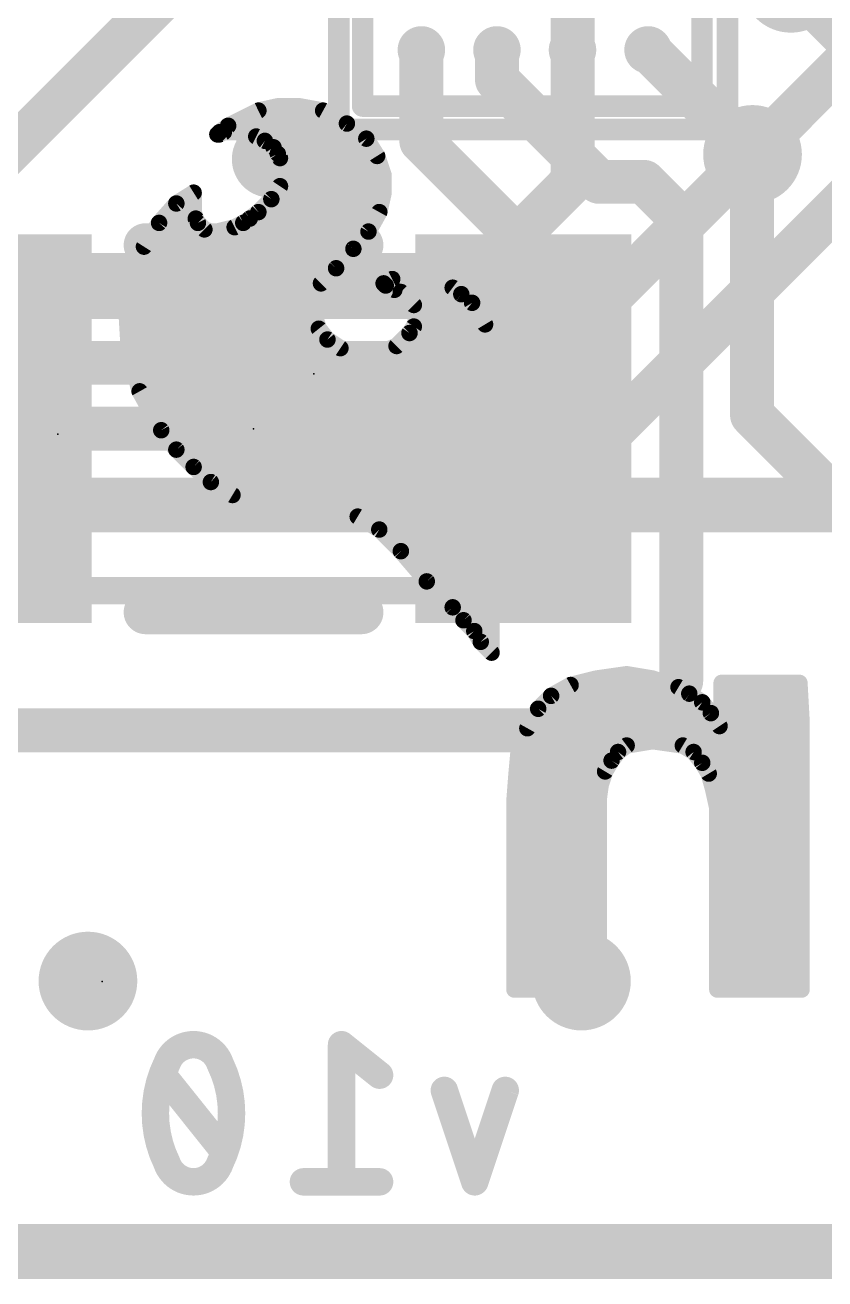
# Model space of a CAD drawing. Extents: x -25 to 77, y -62 to 26.
# Drawn here: x 5.52 to 9.23, y -0.13 to 5.68 of the extents above; entities that cross this region are included whole.
import ezdxf

# ---------------------------------------------------------------- set-up
doc = ezdxf.new("R2010")
doc.units = 0
for name, color, linetype in [('1', 12, 'CONTINUOUS'), ('16', 53, 'CONTINUOUS'), ('18', 110, 'CONTINUOUS'), ('20', 53, 'CONTINUOUS'), ('21', 41, 'CONTINUOUS'), ('22', 40, 'CONTINUOUS'), ('23', 53, 'CONTINUOUS'), ('24', 53, 'CONTINUOUS'), ('51', 53, 'CONTINUOUS')]:
    doc.layers.add(name, color=color, linetype=linetype)

# ---------------------------------------------------------------- blocks, each defined once
blk = doc.blocks.new('PIE')
at = {"const_width": 0.5}
blk.add_lwpolyline([(0, -0.25, 1), (0, 0.25, 1), (0, -0.25)], format="xyb", dxfattribs=at)
blk = doc.blocks.new('RECT')
blk.add_solid([(-0.5, -0.5), (0.5, -0.5), (-0.5, 0.5), (0.5, 0.5)])
blk = doc.blocks.new('ROUNDV')
at = {"const_width": 0.5}
blk.add_lwpolyline([(0, -0.25, 1), (0, 0.25, 1), (0, -0.25)], format="xyb", dxfattribs=at)

msp = doc.modelspace()

# ---------------------------------------------------------------- linework, layer by layer
at = {"layer": '1'}
for points, const_width in [([(11.2, 7.39), (8.89, 5.08)], 0.2032), ([(6.2696, 5.914), (5.3286, 4.973)], 0.2032), ([(7.356, 5.564), (7.3558, 5.5638)], 0.2032), ([(7.3558, 5.5638), (7.3558, 5.141)], 0.2032), ([(7.706, 5.564), (7.706, 5.4258)], 0.2032), ([(8.406, 5.564), (8.89, 5.08)], 0.2032), ([(7.706, 5.4258), (8.1788, 4.953)], 0.2032), ([(7.3558, 5.141), (7.7978, 4.699)], 0.2032), ([(8.89, 5.08), (8.8875, 5.0775)], 0.2032), ([(8.8875, 5.0775), (8.8875, 3.8735)], 0.2032), ([(8.1788, 4.953), (8.3871, 4.953)], 0.2032), ([(8.3871, 4.953), (8.5598, 4.7803)], 0.2032), ([(8.5598, 4.7803), (8.5598, 2.6416)], 0.2032), ([(7.7978, 4.699), (7.7978, 3.937)], 0.2032), ([(7.7978, 3.937), (7.8286, 3.9062)], 0.2032), ([(7.8286, 3.81), (7.8286, 3.9062)], 0.2032), ([(8.8875, 3.8735), (9.7638, 2.9972)], 0.2032), ([(8.5598, 2.6416), (8.3312, 2.413)], 0.2032), ([(8.3312, 2.413), (4.953, 2.413)], 0.2032), ([(0, 0), (25.4, 0)], 0.254)]:
    msp.add_lwpolyline(points, dxfattribs=dict(at, const_width=const_width))
at = {"layer": '1', "const_width": 0.1016}
for points in [[(7.4066, 5.5638, 1), (7.305, 5.5638)], [(7.3199, 5.5998, 1), (7.3918, 5.5279)], [(7.3919, 5.5281, 1), (7.3201, 5.5999)], [(7.7568, 5.564, 1), (7.6552, 5.564)], [(8.4419, 5.5999, 1), (8.3701, 5.5281)], [(7.7419, 5.4617, 1), (7.6701, 5.3899)], [(7.6552, 5.4258, 1), (7.7568, 5.4258)], [(7.3918, 5.1769, 1), (7.3199, 5.105)], [(7.305, 5.141, 1), (7.4066, 5.141)], [(8.9383, 5.0775, 1), (8.8367, 5.0775)], [(8.9259, 5.0441, 1), (8.8541, 5.1159)], [(8.8515, 5.1134, 1), (8.9234, 5.0415)], [(8.8541, 5.1159, 1), (8.9259, 5.0441)], [(8.8541, 5.0441, 1), (8.9259, 5.1159)], [(8.1788, 5.0038, 1), (8.1788, 4.9022)], [(8.423, 4.9889, 1), (8.3512, 4.9171)], [(8.3871, 4.9022, 1), (8.3871, 5.0038)], [(8.1429, 4.9171, 1), (8.2147, 4.9889)], [(8.6106, 4.7803, 1), (8.509, 4.7803)], [(8.5239, 4.7444, 1), (8.5957, 4.8162)], [(7.8486, 4.699, 1), (7.747, 4.699)], [(7.7619, 4.6631, 1), (7.8337, 4.7349)], [(7.8337, 3.9729, 1), (7.7619, 3.9011)], [(7.8794, 3.9062, 1), (7.7778, 3.9062)], [(7.747, 3.937, 1), (7.8486, 3.937)], [(7.7927, 3.8703, 1), (7.8645, 3.9421)], [(8.9234, 3.9094, 1), (8.8515, 3.8376)], [(8.8367, 3.8735, 1), (8.9383, 3.8735)], [(7.7778, 3.81, 1), (7.8794, 3.81)], [(8.5957, 2.6057, 1), (8.5239, 2.6775)], [(8.509, 2.6416, 1), (8.6106, 2.6416)], [(8.2953, 2.4489, 1), (8.3671, 2.3771)], [(8.3312, 2.3622, 1), (8.3312, 2.4638)]]:
    msp.add_lwpolyline(points, format="xyb", dxfattribs=at)
at = {"layer": '16'}
for points, const_width in [([(8.0569, 5.9106), (8.0569, 4.9555)], 0.2032), ([(9.0678, 5.8725), (9.4691, 5.4712)], 0.2032), ([(7.9248, 4.1148), (8.89, 5.08)], 0.2032), ([(9.4691, 5.0267), (8.2525, 3.81)], 0.2032), ([(8.0569, 4.9555), (7.5209, 4.4196)], 0.2032), ([(7.5209, 4.4196), (4.0742, 4.4196)], 0.2032), ([(3.937, 4.1148), (7.9248, 4.1148)], 0.2032), ([(8.2525, 3.81), (3.81, 3.81)], 0.2032), ([(3.589, 3.4569), (9.4336, 3.4569)], 0.254), ([(7.1625, 0.8165), (6.9861, 0.9576)], 0.127), ([(6.9861, 0.9576), (6.9861, 0.3226)], 0.127), ([(6.4414, 0.4637), (6.1592, 0.8165)], 0.127), ([(7.6034, 0.3226), (7.4622, 0.7459)], 0.127), ([(7.7445, 0.7459), (7.6034, 0.3226)], 0.127), ([(7.1625, 0.3226), (6.8097, 0.3226)], 0.127), ([(0, 0), (25.4, 0)], 0.254)]:
    msp.add_lwpolyline(points, dxfattribs=dict(at, const_width=const_width))
for points, const_width in [([(8.9259, 5.0441, 1), (8.8541, 5.1159)], 0.1016), ([(8.0928, 4.9196, 1), (8.021, 4.9915)], 0.1016), ([(8.0061, 4.9555, 1), (8.1077, 4.9555)], 0.1016), ([(7.485, 4.4555, 1), (7.5569, 4.3837)], 0.1016), ([(7.5209, 4.3688, 1), (7.5209, 4.4704)], 0.1016), ([(7.8889, 4.1507, 1), (7.9607, 4.0789)], 0.1016), ([(7.9248, 4.064, 1), (7.9248, 4.1656)], 0.1016), ([(8.2165, 3.8459, 1), (8.2884, 3.7741)], 0.1016), ([(8.2525, 3.7592, 1), (8.2525, 3.8608)], 0.1016), ([(6.3003, 0.9576, 0.3205), (6.1769, 0.8694)], 0.127), ([(6.4238, 0.8694, 0.3205), (6.3003, 0.9576)], 0.127), ([(6.3003, 0.9893, 1), (6.3003, 0.9258)], 0.0635), ([(6.3003, 0.9258, 1), (6.3003, 0.9893)], 0.0635), ([(7.006, 0.9824, 1), (6.9663, 0.9328)], 0.0635), ([(7.0179, 0.9576, 1), (6.9544, 0.9576)], 0.0635), ([(6.1769, 0.8694, 0.1139), (6.1239, 0.6401)], 0.127), ([(6.2054, 0.8555, 1), (6.1483, 0.8833)], 0.0635), ([(6.4767, 0.6401, 0.1139), (6.4238, 0.8694)], 0.127), ([(6.4523, 0.8833, 1), (6.3953, 0.8555)], 0.0635), ([(6.184, 0.8363, 1), (6.1344, 0.7966)], 0.0635), ([(6.1468, 0.8797, 1), (6.2069, 0.8591)], 0.0635), ([(6.3938, 0.8591, 1), (6.4538, 0.8797)], 0.0635), ([(7.1427, 0.7917, 1), (7.1824, 0.8413)], 0.0635), ([(7.4924, 0.756, 1), (7.4321, 0.7359)], 0.0635), ([(7.7746, 0.7359, 1), (7.7143, 0.756)], 0.0635), ([(6.1239, 0.6401, 0.1139), (6.1769, 0.4108)], 0.127), ([(6.1557, 0.6401, 1), (6.0922, 0.6401)], 0.0635), ([(6.4238, 0.4108, 0.1139), (6.4767, 0.6401)], 0.127), ([(6.5085, 0.6401, 1), (6.445, 0.6401)], 0.0635), ([(6.0922, 0.6401, 1), (6.1557, 0.6401)], 0.0635), ([(6.445, 0.6401, 1), (6.5085, 0.6401)], 0.0635), ([(6.2069, 0.4211, 1), (6.1468, 0.4005)], 0.0635), ([(6.1769, 0.4108, 0.3205), (6.3003, 0.3226)], 0.127), ([(6.3003, 0.3226, 0.3205), (6.4238, 0.4108)], 0.127), ([(6.4538, 0.4005, 1), (6.3938, 0.4211)], 0.0635), ([(6.4167, 0.4439, 1), (6.4662, 0.4835)], 0.0635), ([(6.1483, 0.3969, 1), (6.2054, 0.4247)], 0.0635), ([(6.3953, 0.4247, 1), (6.4523, 0.3969)], 0.0635), ([(6.3003, 0.3543, 1), (6.3003, 0.2908)], 0.0635), ([(6.3003, 0.2908, 1), (6.3003, 0.3543)], 0.0635), ([(6.8097, 0.3543, 1), (6.8097, 0.2908)], 0.0635), ([(6.9544, 0.3226, 1), (7.0179, 0.3226)], 0.0635), ([(7.1625, 0.2908, 1), (7.1625, 0.3543)], 0.0635), ([(7.5732, 0.3326, 1), (7.6335, 0.3125)], 0.0635), ([(7.5732, 0.3125, 1), (7.6335, 0.3326)], 0.0635)]:
    msp.add_lwpolyline(points, format="xyb", dxfattribs=dict(at, const_width=const_width))
at = {"layer": '20', "const_width": 0.2032}
msp.add_lwpolyline([(25.4, 0), (0, 0)], dxfattribs=at)
at = {"layer": '21'}
for points, const_width in [([(6.974, 6.987), (6.974, 5.196)], 0.1), ([(8.774, 5.196), (8.774, 6.987)], 0.1), ([(6.974, 5.196), (8.774, 5.196)], 0.1), ([(6.0786, 4.66), (7.0786, 4.66)], 0.2032), ([(7.0786, 2.96), (6.0786, 2.96)], 0.2032)]:
    msp.add_lwpolyline(points, dxfattribs=dict(at, const_width=const_width))
for points, const_width in [([(6.656, 4.9691, 1), (6.656, 5.1469, 1), (6.656, 4.9691)], 0.1778), ([(6.974, 5.221, 1), (6.974, 5.171)], 0.05), ([(8.774, 5.171, 1), (8.774, 5.221)], 0.05), ([(6.949, 5.196, 1), (6.999, 5.196)], 0.05), ([(8.749, 5.196, 1), (8.799, 5.196)], 0.05), ([(6.0786, 4.7108, 1), (6.0786, 4.6092)], 0.1016), ([(7.0786, 4.6092, 1), (7.0786, 4.7108)], 0.1016), ([(6.0786, 3.0108, 1), (6.0786, 2.9092)], 0.1016), ([(7.0786, 2.9092, 1), (7.0786, 3.0108)], 0.1016)]:
    msp.add_lwpolyline(points, format="xyb", dxfattribs=dict(at, const_width=const_width))
at = {"layer": '22', "const_width": 0.0762}
for points in [[(6.461, 5.213), (6.601, 5.283)], [(6.5506, 5.2578), (6.9472, 5.2578)], [(6.601, 5.283), (6.691, 5.303)], [(6.691, 5.303), (6.791, 5.303)], [(6.791, 5.303), (6.901, 5.283)], [(6.901, 5.283), (7.011, 5.223)], [(6.421, 5.183), (6.461, 5.213)], [(7.011, 5.223), (7.101, 5.153)], [(6.411, 5.173), (6.421, 5.183)], [(6.421, 5.173), (6.411, 5.173)], [(6.4196, 5.1816), (6.4382, 5.1816)], [(6.441, 5.183), (6.421, 5.173)], [(6.501, 5.183), (6.441, 5.183)], [(6.541, 5.173), (6.501, 5.183)], [(6.5066, 5.1816), (7.0642, 5.1816)], [(6.591, 5.163), (6.541, 5.173)], [(6.631, 5.143), (6.591, 5.163)], [(6.671, 5.113), (6.631, 5.143)], [(7.101, 5.153), (7.151, 5.073)], [(6.691, 5.083), (6.671, 5.113)], [(6.6761, 5.1054), (7.1307, 5.1054)], [(6.701, 5.063), (6.691, 5.083)], [(7.151, 5.073), (7.181, 4.983)], [(6.711, 5.033), (6.701, 5.063)], [(6.711, 4.973), (6.711, 5.033)], [(6.711, 5.0292), (7.1656, 5.0292)], [(6.701, 4.933), (6.711, 4.973)], [(7.181, 4.983), (7.181, 4.903)], [(6.221, 4.853), (6.301, 4.903)], [(6.301, 4.903), (6.301, 4.813)], [(6.661, 4.873), (6.701, 4.933)], [(6.706, 4.953), (7.181, 4.953)], [(7.181, 4.903), (7.161, 4.813)], [(6.141, 4.763), (6.221, 4.853)], [(6.2591, 4.8768), (6.301, 4.8768)], [(6.601, 4.813), (6.661, 4.873)], [(6.6635, 4.8768), (7.1752, 4.8768)], [(6.1744, 4.8006), (6.3051, 4.8006)], [(6.301, 4.813), (6.311, 4.783)], [(6.311, 4.783), (6.321, 4.763)], [(6.531, 4.763), (6.561, 4.783)], [(6.561, 4.783), (6.601, 4.813)], [(6.5845, 4.8006), (7.1541, 4.8006)], [(7.161, 4.813), (7.111, 4.723)], [(6.071, 4.653), (6.141, 4.763)], [(6.1164, 4.7244), (6.3768, 4.7244)], [(6.321, 4.763), (6.351, 4.733)], [(6.351, 4.733), (6.381, 4.723)], [(6.381, 4.723), (6.411, 4.723)], [(6.411, 4.723), (6.491, 4.743)], [(6.4166, 4.7244), (7.1118, 4.7244)], [(6.491, 4.743), (6.531, 4.763)], [(7.111, 4.723), (7.041, 4.643)], [(6.021, 4.503), (6.071, 4.653)], [(6.0694, 4.6482), (7.0456, 4.6482)], [(7.041, 4.643), (6.961, 4.553)], [(6.044, 4.572), (6.9779, 4.572)], [(6.961, 4.553), (6.891, 4.483)], [(5.991, 4.343), (6.021, 4.503)], [(6.0197, 4.4958), (6.9038, 4.4958)], [(7.181, 4.483), (7.221, 4.503)], [(7.2066, 4.4958), (7.3842, 4.4958)], [(7.221, 4.503), (7.341, 4.503)], [(7.341, 4.503), (7.401, 4.493)], [(7.401, 4.493), (7.451, 4.483)], [(6.891, 4.483), (6.861, 4.403)], [(7.191, 4.473), (7.181, 4.483)], [(7.231, 4.453), (7.191, 4.473)], [(7.261, 4.443), (7.231, 4.453)], [(7.321, 4.383), (7.261, 4.443)], [(7.451, 4.483), (7.501, 4.463)], [(7.501, 4.463), (7.541, 4.433)], [(7.541, 4.433), (7.591, 4.393)], [(6.0054, 4.4196), (6.8672, 4.4196)], [(6.861, 4.403), (6.861, 4.333)], [(7.2844, 4.4196), (7.5578, 4.4196)], [(7.331, 4.353), (7.321, 4.383)], [(7.591, 4.393), (7.651, 4.293)], [(6.001, 4.173), (5.991, 4.343)], [(5.9911, 4.3434), (6.861, 4.3434)], [(6.861, 4.333), (6.881, 4.273)], [(7.331, 4.313), (7.331, 4.353)], [(7.331, 4.3434), (7.6208, 4.3434)], [(5.9955, 4.2672), (6.8856, 4.2672)], [(6.881, 4.273), (6.921, 4.223)], [(7.301, 4.253), (7.321, 4.283)], [(7.3105, 4.2672), (7.6584, 4.2672)], [(7.321, 4.283), (7.331, 4.313)], [(7.651, 4.293), (7.671, 4.223)], [(6.921, 4.223), (6.981, 4.183)], [(7.241, 4.193), (7.301, 4.253)], [(7.671, 4.223), (7.681, 4.143)], [(5.9999, 4.191), (6.969, 4.191)], [(6.051, 3.983), (6.001, 4.173)], [(6.981, 4.183), (7.061, 4.163)], [(7.061, 4.163), (7.141, 4.163)], [(7.141, 4.163), (7.191, 4.173)], [(7.191, 4.173), (7.241, 4.193)], [(7.236, 4.191), (7.675, 4.191)], [(7.681, 4.143), (7.681, 2.773)], [(6.0163, 4.1148), (7.681, 4.1148)], [(6.0364, 4.0386), (7.681, 4.0386)], [(6.151, 3.803), (6.051, 3.983)], [(6.0624, 3.9624), (7.681, 3.9624)], [(6.1048, 3.8862), (7.681, 3.8862)], [(6.1471, 3.81), (7.681, 3.81)], [(6.221, 3.713), (6.151, 3.803)], [(6.2048, 3.7338), (7.681, 3.7338)], [(6.301, 3.633), (6.221, 3.713)], [(6.2764, 3.6576), (7.681, 3.6576)], [(6.381, 3.563), (6.301, 3.633)], [(6.36, 3.5814), (7.681, 3.5814)], [(6.481, 3.503), (6.381, 3.563)], [(6.4773, 3.5052), (7.681, 3.5052)], [(6.581, 3.463), (6.481, 3.503)], [(6.691, 3.433), (6.581, 3.463)], [(6.811, 3.413), (6.691, 3.433)], [(6.715, 3.429), (7.681, 3.429)], [(7.001, 3.413), (6.811, 3.413)], [(7.061, 3.403), (7.001, 3.413)], [(7.161, 3.343), (7.061, 3.403)], [(7.1447, 3.3528), (7.681, 3.3528)], [(7.261, 3.243), (7.161, 3.343)], [(7.2274, 3.2766), (7.681, 3.2766)], [(7.381, 3.103), (7.261, 3.243)], [(7.2975, 3.2004), (7.681, 3.2004)], [(7.3628, 3.1242), (7.681, 3.1242)], [(7.501, 2.983), (7.381, 3.103)], [(7.436, 3.048), (7.681, 3.048)], [(7.551, 2.923), (7.501, 2.983)], [(7.5103, 2.9718), (7.681, 2.9718)], [(7.601, 2.873), (7.551, 2.923)], [(7.5784, 2.8956), (7.681, 2.8956)], [(7.631, 2.823), (7.601, 2.873)], [(7.681, 2.773), (7.631, 2.823)], [(7.6346, 2.8194), (7.681, 2.8194)], [(8.167, 2.653), (8.047, 2.623)], [(8.307, 2.673), (8.167, 2.653)], [(8.265, 2.667), (8.343, 2.667)], [(8.427, 2.653), (8.307, 2.673)], [(8.547, 2.613), (8.427, 2.653)], [(9.107, 2.633), (8.747, 2.633)], [(8.747, 2.633), (8.747, 2.433)], [(9.117, 2.453), (9.107, 2.633)], [(8.047, 2.623), (7.957, 2.573)], [(7.989, 2.5908), (8.584, 2.5908)], [(8.597, 2.583), (8.547, 2.613)], [(8.657, 2.543), (8.597, 2.583)], [(8.747, 2.5908), (9.1093, 2.5908)], [(7.957, 2.573), (7.897, 2.513)], [(8.697, 2.493), (8.657, 2.543)], [(7.897, 2.513), (7.847, 2.423)], [(7.8986, 2.5146), (8.6797, 2.5146)], [(8.737, 2.433), (8.697, 2.493)], [(8.747, 2.5146), (9.1136, 2.5146)], [(7.847, 2.423), (7.807, 2.323)], [(7.8556, 2.4384), (8.7334, 2.4384)], [(8.747, 2.433), (8.737, 2.433)], [(8.747, 2.4384), (9.117, 2.4384)], [(9.117, 1.213), (9.117, 2.453)], [(7.8227, 2.3622), (8.4222, 2.3622)], [(8.267, 2.313), (8.307, 2.343)], [(8.307, 2.343), (8.427, 2.363)], [(8.427, 2.363), (8.567, 2.343)], [(8.4326, 2.3622), (9.117, 2.3622)], [(8.567, 2.343), (8.617, 2.313)], [(7.807, 2.323), (7.797, 2.213)], [(7.8036, 2.286), (8.2468, 2.286)], [(8.237, 2.273), (8.267, 2.313)], [(8.617, 2.313), (8.657, 2.263)], [(8.6386, 2.286), (9.117, 2.286)], [(8.207, 2.223), (8.237, 2.273)], [(8.657, 2.263), (8.687, 2.213)], [(7.797, 2.213), (7.787, 2.083)], [(7.7968, 2.2098), (8.2026, 2.2098)], [(8.187, 2.163), (8.207, 2.223)], [(8.687, 2.213), (8.707, 2.143)], [(8.6879, 2.2098), (9.117, 2.2098)], [(7.7909, 2.1336), (8.1828, 2.1336)], [(8.177, 2.093), (8.187, 2.163)], [(8.707, 2.143), (8.727, 2.053)], [(8.7091, 2.1336), (9.117, 2.1336)], [(7.787, 2.083), (7.787, 1.213)], [(7.787, 2.0574), (8.177, 2.0574)], [(8.177, 1.213), (8.177, 2.093)], [(8.726, 2.0574), (9.117, 2.0574)], [(8.727, 2.053), (8.727, 1.213)], [(7.787, 1.9812), (8.177, 1.9812)], [(8.727, 1.9812), (9.117, 1.9812)], [(7.787, 1.905), (8.177, 1.905)], [(8.727, 1.905), (9.117, 1.905)], [(7.787, 1.8288), (8.177, 1.8288)], [(8.727, 1.8288), (9.117, 1.8288)], [(7.787, 1.7526), (8.177, 1.7526)], [(8.727, 1.7526), (9.117, 1.7526)], [(7.787, 1.6764), (8.177, 1.6764)], [(8.727, 1.6764), (9.117, 1.6764)], [(7.787, 1.6002), (8.177, 1.6002)], [(8.727, 1.6002), (9.117, 1.6002)], [(7.787, 1.524), (8.177, 1.524)], [(8.727, 1.524), (9.117, 1.524)], [(7.787, 1.4478), (8.177, 1.4478)], [(8.727, 1.4478), (9.117, 1.4478)], [(7.787, 1.3716), (8.177, 1.3716)], [(8.727, 1.3716), (9.117, 1.3716)], [(7.787, 1.2954), (8.177, 1.2954)], [(8.727, 1.2954), (9.117, 1.2954)], [(7.787, 1.2192), (8.177, 1.2192)], [(7.787, 1.213), (8.177, 1.213)], [(8.727, 1.2192), (9.117, 1.2192)], [(8.727, 1.213), (9.117, 1.213)]]:
    msp.add_lwpolyline(points, dxfattribs=at)
at = {"layer": '22', "const_width": 0.0381}
for points in [[(6.5506, 5.2769, 1), (6.5506, 5.2388)], [(6.5969, 5.3016, 1), (6.6051, 5.2644)], [(6.6095, 5.266, 1), (6.5925, 5.3)], [(6.691, 5.322, 1), (6.691, 5.2839)], [(6.6951, 5.2844, 1), (6.6869, 5.3216)], [(6.7944, 5.3217, 1), (6.7876, 5.2843)], [(6.791, 5.2839, 1), (6.791, 5.322)], [(6.9101, 5.2997, 1), (6.8919, 5.2663)], [(6.8976, 5.2643, 1), (6.9044, 5.3017)], [(6.9472, 5.2388, 1), (6.9472, 5.2769)], [(6.4525, 5.23, 1), (6.4695, 5.196)], [(6.4724, 5.1978, 1), (6.4496, 5.2282)], [(7.0227, 5.238, 1), (6.9993, 5.208)], [(7.0019, 5.2063, 1), (7.0201, 5.2397)], [(6.411, 5.1921, 1), (6.411, 5.154)], [(6.3975, 5.1865, 1), (6.4245, 5.1595)], [(6.4196, 5.2007, 1), (6.4196, 5.1626)], [(6.4125, 5.19, 1), (6.4295, 5.156)], [(6.4096, 5.1982, 1), (6.4324, 5.1678)], [(6.4345, 5.1695, 1), (6.4075, 5.1965)], [(6.421, 5.154, 1), (6.421, 5.1921)], [(6.441, 5.202, 1), (6.441, 5.1639)], [(6.4495, 5.166, 1), (6.4325, 5.2)], [(6.4382, 5.1626, 1), (6.4382, 5.2007)], [(6.5056, 5.2015, 1), (6.4964, 5.1645)], [(6.5066, 5.2007, 1), (6.5066, 5.1626)], [(6.501, 5.1639, 1), (6.501, 5.202)], [(6.5447, 5.1917, 1), (6.5373, 5.1543)], [(6.5364, 5.1545, 1), (6.5456, 5.1915)], [(6.5995, 5.18, 1), (6.5825, 5.146)], [(6.5873, 5.1443, 1), (6.5947, 5.1817)], [(6.6424, 5.1582, 1), (6.6196, 5.1278)], [(6.6225, 5.126, 1), (6.6395, 5.16)], [(7.0642, 5.1626, 1), (7.0642, 5.2007)], [(7.1172, 5.1631, 1), (7.0848, 5.1429)], [(7.0893, 5.138, 1), (7.1127, 5.168)], [(6.6869, 5.1236, 1), (6.6551, 5.1024)], [(6.6761, 5.1245, 1), (6.6761, 5.0864)], [(6.6596, 5.0978, 1), (6.6824, 5.1282)], [(6.708, 5.0915, 1), (6.674, 5.0745)], [(6.6751, 5.0724, 1), (6.7069, 5.0936)], [(7.1307, 5.0864, 1), (7.1307, 5.1245)], [(7.1691, 5.079, 1), (7.1329, 5.067)], [(6.7191, 5.069, 1), (6.6829, 5.057)], [(6.684, 5.0545, 1), (6.718, 5.0715)], [(6.711, 5.0483, 1), (6.711, 5.0102)], [(6.7301, 5.033, 1), (6.692, 5.033)], [(6.6929, 5.027, 1), (6.7291, 5.039)], [(7.1348, 5.0629, 1), (7.1672, 5.0831)], [(7.1656, 5.0102, 1), (7.1656, 5.0483)], [(6.7295, 4.9684, 1), (6.6925, 4.9776)], [(7.2001, 4.983, 1), (7.162, 4.983)], [(7.1629, 4.977, 1), (7.1991, 4.989)], [(6.3201, 4.903, 1), (6.282, 4.903)], [(6.3111, 4.8868, 1), (6.2909, 4.9192)], [(6.6825, 4.9376, 1), (6.7195, 4.9284)], [(6.7169, 4.9224, 1), (6.6851, 4.9436)], [(6.706, 4.9721, 1), (6.706, 4.934)], [(6.692, 4.973, 1), (6.7301, 4.973)], [(7.1996, 4.8989, 1), (7.1624, 4.9071)], [(7.181, 4.934, 1), (7.181, 4.9721)], [(6.2109, 4.8692, 1), (6.2311, 4.8368)], [(6.2352, 4.8403, 1), (6.2068, 4.8657)], [(6.2591, 4.8959, 1), (6.2591, 4.8578)], [(6.301, 4.8578, 1), (6.301, 4.8959)], [(6.6451, 4.8836, 1), (6.6769, 4.8624)], [(6.6635, 4.8959, 1), (6.6635, 4.8578)], [(6.6745, 4.8595, 1), (6.6475, 4.8865)], [(7.162, 4.903, 1), (7.2001, 4.903)], [(7.1752, 4.8578, 1), (7.1752, 4.8959)], [(6.1744, 4.8197, 1), (6.1744, 4.7816)], [(6.3191, 4.819, 1), (6.2829, 4.807)], [(6.282, 4.813, 1), (6.3201, 4.813)], [(6.328, 4.7915, 1), (6.294, 4.7745)], [(6.3051, 4.7816, 1), (6.3051, 4.8197)], [(6.5716, 4.7671, 1), (6.5504, 4.7989)], [(6.5845, 4.8197, 1), (6.5845, 4.7816)], [(6.5875, 4.8265, 1), (6.6145, 4.7995)], [(6.6124, 4.7978, 1), (6.5896, 4.8282)], [(7.1424, 4.8171, 1), (7.1796, 4.8089)], [(7.1777, 4.8037, 1), (7.1443, 4.8223)], [(7.1541, 4.7816, 1), (7.1541, 4.8197)], [(6.1164, 4.7435, 1), (6.1164, 4.7054)], [(6.1268, 4.7757, 1), (6.1552, 4.7503)], [(6.1571, 4.7528, 1), (6.1249, 4.7732)], [(6.2929, 4.777, 1), (6.3291, 4.789)], [(6.3345, 4.7765, 1), (6.3075, 4.7495)], [(6.304, 4.7545, 1), (6.338, 4.7715)], [(6.357, 4.7511, 1), (6.345, 4.7149)], [(6.3375, 4.7195, 1), (6.3645, 4.7465)], [(6.381, 4.742, 1), (6.381, 4.7039)], [(6.3768, 4.7054, 1), (6.3768, 4.7435)], [(6.4166, 4.7435, 1), (6.4166, 4.7054)], [(6.411, 4.7039, 1), (6.411, 4.742)], [(6.4825, 4.76, 1), (6.4995, 4.726)], [(6.4956, 4.7245, 1), (6.4864, 4.7615)], [(6.5204, 4.7789, 1), (6.5416, 4.7471)], [(6.5395, 4.746, 1), (6.5225, 4.78)], [(6.5496, 4.7982, 1), (6.5724, 4.7678)], [(7.1253, 4.7105, 1), (7.0967, 4.7355)], [(7.1118, 4.7054, 1), (7.1118, 4.7435)], [(6.375, 4.7049, 1), (6.387, 4.7411)], [(6.4064, 4.7415, 1), (6.4156, 4.7045)], [(7.0943, 4.7323, 1), (7.1277, 4.7137)], [(6.0694, 4.6673, 1), (6.0694, 4.6292)], [(6.0549, 4.6632, 1), (6.0871, 4.6428)], [(6.0891, 4.647, 1), (6.0529, 4.659)], [(7.0267, 4.6555, 1), (7.0553, 4.6305)], [(7.0552, 4.6303, 1), (7.0268, 4.6557)], [(7.0456, 4.6292, 1), (7.0456, 4.6673)], [(6.044, 4.5911, 1), (6.044, 4.553)], [(6.9745, 4.5395, 1), (6.9475, 4.5665)], [(6.9779, 4.553, 1), (6.9779, 4.5911)], [(6.0197, 4.5149, 1), (6.0197, 4.4768)], [(6.0397, 4.4995, 1), (6.0023, 4.5065)], [(6.9038, 4.4768, 1), (6.9038, 4.5149)], [(6.9468, 4.5657, 1), (6.9752, 4.5403)], [(7.2066, 4.5149, 1), (7.2066, 4.4768)], [(7.221, 4.5221, 1), (7.221, 4.484)], [(7.2295, 4.486, 1), (7.2125, 4.52)], [(7.3441, 4.5218, 1), (7.3379, 4.4842)], [(7.341, 4.484, 1), (7.341, 4.5221)], [(7.4047, 4.5117, 1), (7.3973, 4.4743)], [(7.3842, 4.4768, 1), (7.3842, 4.5149)], [(7.3979, 4.4742, 1), (7.4041, 4.5118)], [(6.0029, 4.509, 1), (6.0391, 4.497)], [(6.8775, 4.4965, 1), (6.9045, 4.4695)], [(6.9088, 4.4763, 1), (6.8732, 4.4897)], [(7.1945, 4.4965, 1), (7.1675, 4.4695)], [(7.1725, 4.5, 1), (7.1895, 4.466)], [(7.1995, 4.49, 1), (7.1825, 4.456)], [(7.1775, 4.4595, 1), (7.2045, 4.4865)], [(7.237, 4.4711, 1), (7.225, 4.4349)], [(7.2225, 4.436, 1), (7.2395, 4.47)], [(7.2745, 4.4565, 1), (7.2475, 4.4295)], [(7.255, 4.4249, 1), (7.267, 4.4611)], [(7.4581, 4.5007, 1), (7.4439, 4.4653)], [(7.4473, 4.4643, 1), (7.4547, 4.5017)], [(7.5124, 4.4782, 1), (7.4896, 4.4478)], [(7.4939, 4.4453, 1), (7.5081, 4.4807)], [(7.5529, 4.4479, 1), (7.5291, 4.4181)], [(6.0054, 4.4386, 1), (6.0054, 4.4005)], [(6.8801, 4.403, 1), (6.842, 4.403)], [(6.8432, 4.4097, 1), (6.8788, 4.3963)], [(6.8672, 4.4005, 1), (6.8672, 4.4386)], [(7.2844, 4.4386, 1), (7.2844, 4.4005)], [(7.3391, 4.389, 1), (7.3029, 4.377)], [(7.3075, 4.3695, 1), (7.3345, 4.3965)], [(7.5296, 4.4178, 1), (7.5524, 4.4482)], [(7.5578, 4.4005, 1), (7.5578, 4.4386)], [(7.6073, 4.4028, 1), (7.5747, 4.3832)], [(7.5791, 4.3781, 1), (7.6029, 4.4079)], [(6.01, 4.3441, 1), (5.972, 4.3419)], [(5.9723, 4.3465, 1), (6.0097, 4.3395)], [(5.9911, 4.3624, 1), (5.9911, 4.3243)], [(6.8791, 4.339, 1), (6.8429, 4.327)], [(6.861, 4.3243, 1), (6.861, 4.3624)], [(7.331, 4.3624, 1), (7.331, 4.3243)], [(7.3501, 4.353, 1), (7.312, 4.353)], [(7.3129, 4.347, 1), (7.3491, 4.359)], [(7.6208, 4.3243, 1), (7.6208, 4.3624)], [(5.9955, 4.2862, 1), (5.9955, 4.2481)], [(6.842, 4.333, 1), (6.8801, 4.333)], [(6.8959, 4.2849, 1), (6.8661, 4.2611)], [(6.8629, 4.267, 1), (6.8991, 4.279)], [(6.8856, 4.2481, 1), (6.8856, 4.2862)], [(7.3105, 4.2862, 1), (7.3105, 4.2481)], [(7.3029, 4.289, 1), (7.3391, 4.277)], [(7.3369, 4.2724, 1), (7.3051, 4.2936)], [(7.312, 4.313, 1), (7.3501, 4.313)], [(7.3491, 4.307, 1), (7.3129, 4.319)], [(7.6693, 4.2982, 1), (7.6327, 4.2878)], [(7.6347, 4.2832, 1), (7.6673, 4.3028)], [(7.6584, 4.2481, 1), (7.6584, 4.2862)], [(6.9316, 4.2389, 1), (6.9104, 4.2071)], [(6.9061, 4.2111, 1), (6.9359, 4.2349)], [(7.2851, 4.2636, 1), (7.3169, 4.2424)], [(7.3145, 4.2395, 1), (7.2875, 4.2665)], [(7.6899, 4.2254, 1), (7.6521, 4.2206)], [(7.6527, 4.2178, 1), (7.6893, 4.2282)], [(5.9999, 4.21, 1), (5.9999, 4.1719)], [(6.0194, 4.1778, 1), (5.9826, 4.1682)], [(5.982, 4.1719, 1), (6.02, 4.1741)], [(6.9856, 4.2015, 1), (6.9764, 4.1645)], [(6.969, 4.1719, 1), (6.969, 4.21)], [(6.9704, 4.1671, 1), (6.9916, 4.1989)], [(7.061, 4.1821, 1), (7.061, 4.144)], [(7.0564, 4.1445, 1), (7.0656, 4.1815)], [(7.1373, 4.1817, 1), (7.1447, 4.1443)], [(7.141, 4.144, 1), (7.141, 4.1821)], [(7.1839, 4.1907, 1), (7.1981, 4.1553)], [(7.1947, 4.1543, 1), (7.1873, 4.1917)], [(7.236, 4.21, 1), (7.236, 4.1719)], [(7.2275, 4.2065, 1), (7.2545, 4.1795)], [(7.2481, 4.1753, 1), (7.2339, 4.2107)], [(7.7001, 4.143, 1), (7.662, 4.143)], [(7.675, 4.1719, 1), (7.675, 4.21)], [(6.0163, 4.1338, 1), (6.0163, 4.0957)], [(7.6621, 4.1406, 1), (7.6999, 4.1454)], [(7.681, 4.0957, 1), (7.681, 4.1338)], [(6.0364, 4.0577, 1), (6.0364, 4.0196)], [(7.681, 4.0196, 1), (7.681, 4.0577)], [(6.0677, 3.9923, 1), (6.0343, 3.9737)], [(6.0326, 3.9782, 1), (6.0694, 3.9878)], [(6.0624, 3.9815, 1), (6.0624, 3.9434)], [(7.681, 3.9434, 1), (7.681, 3.9815)], [(6.1048, 3.9053, 1), (6.1048, 3.8672)], [(7.681, 3.8672, 1), (7.681, 3.9053)], [(6.1471, 3.8291, 1), (6.1471, 3.791)], [(6.166, 3.8147, 1), (6.136, 3.7913)], [(7.681, 3.791, 1), (7.681, 3.8291)], [(6.1343, 3.7937, 1), (6.1677, 3.8123)], [(6.2048, 3.7529, 1), (6.2048, 3.7147)], [(6.2345, 3.7265, 1), (6.2075, 3.6995)], [(6.206, 3.7013, 1), (6.236, 3.7247)], [(7.681, 3.7147, 1), (7.681, 3.7529)], [(6.2764, 3.6766, 1), (6.2764, 3.6385)], [(6.3135, 3.6473, 1), (6.2885, 3.6187)], [(6.2875, 3.6195, 1), (6.3145, 3.6465)], [(7.681, 3.6385, 1), (7.681, 3.6766)], [(6.36, 3.6005, 1), (6.36, 3.5624)], [(6.3908, 3.5793, 1), (6.3712, 3.5467)], [(7.681, 3.5624, 1), (7.681, 3.6005)], [(6.3685, 3.5487, 1), (6.3935, 3.5773)], [(6.4773, 3.5243, 1), (6.4773, 3.4862)], [(7.681, 3.4862, 1), (7.681, 3.5243)], [(6.4881, 3.5207, 1), (6.4739, 3.4853)], [(6.4712, 3.4867, 1), (6.4908, 3.5193)], [(6.586, 3.4814, 1), (6.576, 3.4446)], [(6.5739, 3.4453, 1), (6.5881, 3.4807)], [(6.6941, 3.4518, 1), (6.6879, 3.4142)], [(6.686, 3.4146, 1), (6.696, 3.4514)], [(6.715, 3.4481, 1), (6.715, 3.41)], [(6.811, 3.4321, 1), (6.811, 3.394)], [(6.8079, 3.3942, 1), (6.8141, 3.4318)], [(7.0041, 3.4318, 1), (6.9979, 3.3942)], [(7.001, 3.394, 1), (7.001, 3.4321)], [(7.0708, 3.4193, 1), (7.0512, 3.3867)], [(7.0579, 3.3842, 1), (7.0641, 3.4218)], [(7.681, 3.41, 1), (7.681, 3.4481)], [(7.1447, 3.3719, 1), (7.1447, 3.3338)], [(7.1745, 3.3565, 1), (7.1475, 3.3295)], [(7.1512, 3.3267, 1), (7.1708, 3.3593)], [(7.681, 3.3338, 1), (7.681, 3.3719)], [(7.2274, 3.2957, 1), (7.2274, 3.2576)], [(7.681, 3.2576, 1), (7.681, 3.2957)], [(7.2755, 3.2554, 1), (7.2465, 3.2306)], [(7.2475, 3.2295, 1), (7.2745, 3.2565)], [(7.2975, 3.2195, 1), (7.2975, 3.1814)], [(7.681, 3.1814, 1), (7.681, 3.2195)], [(7.3628, 3.1433, 1), (7.3628, 3.1052)], [(7.3945, 3.1165, 1), (7.3675, 3.0895)], [(7.681, 3.1052, 1), (7.681, 3.1433)], [(7.3665, 3.0906, 1), (7.3955, 3.1154)], [(7.436, 3.0671, 1), (7.436, 3.029)], [(7.681, 3.029, 1), (7.681, 3.0671)], [(7.5156, 2.9952, 1), (7.4864, 2.9708)], [(7.4875, 2.9695, 1), (7.5145, 2.9965)], [(7.5103, 2.9909, 1), (7.5103, 2.9527)], [(7.5645, 2.9365, 1), (7.5375, 2.9095)], [(7.681, 2.9527, 1), (7.681, 2.9909)], [(7.5364, 2.9108, 1), (7.5656, 2.9352)], [(7.5784, 2.9146, 1), (7.5784, 2.8765)], [(7.6173, 2.8828, 1), (7.5847, 2.8632)], [(7.5875, 2.8595, 1), (7.6145, 2.8865)], [(7.681, 2.8765, 1), (7.681, 2.9146)], [(7.6445, 2.8365, 1), (7.6175, 2.8095)], [(7.6147, 2.8132, 1), (7.6473, 2.8328)], [(7.6346, 2.8385, 1), (7.6346, 2.8004)], [(7.681, 2.8004, 1), (7.681, 2.8385)], [(7.662, 2.773, 1), (7.7001, 2.773)], [(7.6675, 2.7595, 1), (7.6945, 2.7865)], [(8.1643, 2.6719, 1), (8.1697, 2.6341)], [(8.1716, 2.6345, 1), (8.1624, 2.6715)], [(8.265, 2.6861, 1), (8.265, 2.648)], [(8.3101, 2.6918, 1), (8.3039, 2.6542)], [(8.3097, 2.6541, 1), (8.3043, 2.6919)], [(8.343, 2.648, 1), (8.343, 2.6861)], [(8.433, 2.6711, 1), (8.421, 2.6349)], [(8.4239, 2.6342, 1), (8.4301, 2.6718)], [(8.747, 2.6521, 1), (8.747, 2.6139)], [(8.766, 2.633, 1), (8.7279, 2.633)], [(9.126, 2.6341, 1), (9.088, 2.6319)], [(9.107, 2.6139, 1), (9.107, 2.6521)], [(7.989, 2.6099, 1), (7.989, 2.5718)], [(8.0424, 2.6415, 1), (8.0516, 2.6045)], [(8.0563, 2.6063, 1), (8.0377, 2.6397)], [(8.5568, 2.6293, 1), (8.5372, 2.5967)], [(8.541, 2.5949, 1), (8.553, 2.6311)], [(8.6076, 2.5989, 1), (8.5864, 2.5671)], [(8.584, 2.5718, 1), (8.584, 2.6099)], [(8.5872, 2.5667, 1), (8.6068, 2.5993)], [(8.747, 2.6099, 1), (8.747, 2.5718)], [(9.1093, 2.5718, 1), (9.1093, 2.6099)], [(7.9477, 2.5897, 1), (7.9663, 2.5563)], [(7.9705, 2.5595, 1), (7.9435, 2.5865)], [(8.6719, 2.5549, 1), (8.6421, 2.5311)], [(8.6464, 2.5271, 1), (8.6676, 2.5589)], [(7.8835, 2.5265, 1), (7.9105, 2.4995)], [(7.8986, 2.5337, 1), (7.8986, 2.4956)], [(7.9137, 2.5037, 1), (7.8803, 2.5223)], [(8.7129, 2.5036, 1), (8.6811, 2.4824)], [(8.6797, 2.4956, 1), (8.6797, 2.5337)], [(8.6821, 2.4811, 1), (8.7119, 2.5049)], [(8.747, 2.5337, 1), (8.747, 2.4956)], [(9.1136, 2.4956, 1), (9.1136, 2.5337)], [(7.8303, 2.4323, 1), (7.8637, 2.4137)], [(7.8647, 2.4159, 1), (7.8293, 2.4301)], [(7.8556, 2.4575, 1), (7.8556, 2.4194)], [(8.737, 2.4521, 1), (8.737, 2.414)], [(8.7211, 2.4224, 1), (8.7529, 2.4436)], [(8.7279, 2.433, 1), (8.766, 2.433)], [(8.747, 2.4575, 1), (8.747, 2.4194)], [(8.7334, 2.4194, 1), (8.7334, 2.4575)], [(8.747, 2.414, 1), (8.747, 2.4521)], [(9.1361, 2.453, 1), (9.098, 2.453)], [(9.098, 2.4519, 1), (9.136, 2.4541)], [(9.117, 2.4194, 1), (9.117, 2.4575)], [(7.8227, 2.3813, 1), (7.8227, 2.3432)], [(8.3039, 2.3618, 1), (8.3101, 2.3242)], [(8.3184, 2.3278, 1), (8.2956, 2.3582)], [(8.4297, 2.3819, 1), (8.4243, 2.3441)], [(8.4326, 2.3813, 1), (8.4326, 2.3432)], [(8.4222, 2.3432, 1), (8.4222, 2.3813)], [(8.4301, 2.3442, 1), (8.4239, 2.3818)], [(8.5768, 2.3593, 1), (8.5572, 2.3267)], [(8.5643, 2.3241, 1), (8.5697, 2.3619)], [(9.117, 2.3432, 1), (9.117, 2.3813)], [(7.8036, 2.3051, 1), (7.8036, 2.267)], [(7.7893, 2.3301, 1), (7.8247, 2.3159)], [(7.826, 2.3213, 1), (7.788, 2.3247)], [(8.2468, 2.267, 1), (8.2468, 2.3051)], [(8.2556, 2.3282, 1), (8.2784, 2.2978)], [(8.2822, 2.3016, 1), (8.2518, 2.3244)], [(8.6319, 2.3249, 1), (8.6021, 2.3011)], [(8.6072, 2.2967, 1), (8.6268, 2.3293)], [(8.6386, 2.3051, 1), (8.6386, 2.267)], [(9.117, 2.267, 1), (9.117, 2.3051)], [(8.2218, 2.2844, 1), (8.2522, 2.2616)], [(8.2533, 2.2632, 1), (8.2207, 2.2828)], [(8.6733, 2.2728, 1), (8.6407, 2.2532)], [(8.6421, 2.2511, 1), (8.6719, 2.2749)], [(7.7968, 2.2288, 1), (7.7968, 2.1907)], [(7.816, 2.2115, 1), (7.778, 2.2145)], [(7.778, 2.2147, 1), (7.816, 2.2113)], [(8.1907, 2.2328, 1), (8.2233, 2.2132)], [(8.2251, 2.217, 1), (8.1889, 2.229)], [(8.2026, 2.1907, 1), (8.2026, 2.2288)], [(8.7053, 2.2182, 1), (8.6687, 2.2078)], [(8.6879, 2.2288, 1), (8.6879, 2.1907)], [(8.6707, 2.2032, 1), (8.7033, 2.2228)], [(9.117, 2.1907, 1), (9.117, 2.2288)], [(7.7909, 2.1526, 1), (7.7909, 2.1145)], [(8.1689, 2.169, 1), (8.2051, 2.157)], [(8.2059, 2.1603, 1), (8.1681, 2.1657)], [(8.1828, 2.1145, 1), (8.1828, 2.1526)], [(8.7256, 2.1471, 1), (8.6884, 2.1389)], [(8.6887, 2.1378, 1), (8.7253, 2.1482)], [(8.7091, 2.1526, 1), (8.7091, 2.1145)], [(9.117, 2.1145, 1), (9.117, 2.1526)], [(7.8061, 2.083, 1), (7.768, 2.083)], [(7.768, 2.0845, 1), (7.806, 2.0815)], [(7.787, 2.0764, 1), (7.787, 2.0383)], [(8.196, 2.093, 1), (8.1579, 2.093)], [(8.1581, 2.0957, 1), (8.1959, 2.0903)], [(8.177, 2.0383, 1), (8.177, 2.0764)], [(8.726, 2.0764, 1), (8.726, 2.0383)], [(8.7461, 2.053, 1), (8.708, 2.053)], [(9.117, 2.0383, 1), (9.117, 2.0764)], [(8.7084, 2.0489, 1), (8.7456, 2.0571)], [(7.787, 2.0002, 1), (7.787, 1.9622)], [(8.177, 1.9622, 1), (8.177, 2.0002)], [(8.727, 2.0002, 1), (8.727, 1.9622)], [(9.117, 1.9622, 1), (9.117, 2.0002)], [(7.787, 1.9241, 1), (7.787, 1.886)], [(8.177, 1.886, 1), (8.177, 1.9241)], [(8.727, 1.9241, 1), (8.727, 1.886)], [(9.117, 1.886, 1), (9.117, 1.9241)], [(7.787, 1.8478, 1), (7.787, 1.8097)], [(8.177, 1.8097, 1), (8.177, 1.8478)], [(8.727, 1.8478, 1), (8.727, 1.8097)], [(9.117, 1.8097, 1), (9.117, 1.8478)], [(7.787, 1.7717, 1), (7.787, 1.7336)], [(8.177, 1.7336, 1), (8.177, 1.7717)], [(8.727, 1.7717, 1), (8.727, 1.7336)], [(9.117, 1.7336, 1), (9.117, 1.7717)], [(7.787, 1.6955, 1), (7.787, 1.6574)], [(8.177, 1.6574, 1), (8.177, 1.6955)], [(8.727, 1.6955, 1), (8.727, 1.6574)], [(9.117, 1.6574, 1), (9.117, 1.6955)], [(7.787, 1.6193, 1), (7.787, 1.5812)], [(8.177, 1.5812, 1), (8.177, 1.6193)], [(8.727, 1.6193, 1), (8.727, 1.5812)], [(9.117, 1.5812, 1), (9.117, 1.6193)], [(7.787, 1.5431, 1), (7.787, 1.505)], [(8.177, 1.505, 1), (8.177, 1.5431)], [(8.727, 1.5431, 1), (8.727, 1.505)], [(9.117, 1.505, 1), (9.117, 1.5431)], [(7.787, 1.4668, 1), (7.787, 1.4287)], [(8.177, 1.4287, 1), (8.177, 1.4668)], [(8.727, 1.4668, 1), (8.727, 1.4287)], [(9.117, 1.4287, 1), (9.117, 1.4668)], [(7.787, 1.3907, 1), (7.787, 1.3526)], [(8.177, 1.3526, 1), (8.177, 1.3907)], [(8.727, 1.3907, 1), (8.727, 1.3526)], [(9.117, 1.3526, 1), (9.117, 1.3907)], [(7.787, 1.3145, 1), (7.787, 1.2764)], [(8.177, 1.2764, 1), (8.177, 1.3145)], [(8.727, 1.3145, 1), (8.727, 1.2764)], [(9.117, 1.2764, 1), (9.117, 1.3145)], [(7.787, 1.2383, 1), (7.787, 1.2002)], [(7.787, 1.2321, 1), (7.787, 1.194)], [(7.768, 1.213, 1), (7.8061, 1.213)], [(8.1579, 1.213, 1), (8.196, 1.213)], [(8.177, 1.2002, 1), (8.177, 1.2383)], [(8.177, 1.194, 1), (8.177, 1.2321)], [(8.727, 1.2383, 1), (8.727, 1.2002)], [(8.727, 1.2321, 1), (8.727, 1.194)], [(8.708, 1.213, 1), (8.7461, 1.213)], [(9.098, 1.213, 1), (9.1361, 1.213)], [(9.117, 1.2002, 1), (9.117, 1.2383)], [(9.117, 1.194, 1), (9.117, 1.2321)]]:
    msp.add_lwpolyline(points, format="xyb", dxfattribs=at)
at = {"layer": '23'}
msp.add_point((6.5786, 3.81), dxfattribs=at)
at = {"layer": '24'}
for p in [(6.858, 4.064), (5.6718, 3.7846), (5.8776, 1.2497)]:
    msp.add_point(p, dxfattribs=at)
at = {"layer": '51'}
for points, const_width in [([(7.084, 5.3047), (7.084, 6.876)], 0.1), ([(8.656, 5.3047), (8.656, 6.876)], 0.1), ([(7.084, 5.304), (8.6379, 5.304)], 0.1), ([(4.9786, 4.56), (8.1786, 4.56)], 0.127), ([(8.1786, 4.56), (8.1786, 3.06)], 0.127), ([(8.1786, 3.06), (4.9786, 3.06)], 0.127)]:
    msp.add_lwpolyline(points, dxfattribs=dict(at, const_width=const_width))
for points, const_width in [([(7.084, 5.329, 1), (7.084, 5.279)], 0.05), ([(8.6379, 5.279, 1), (8.6379, 5.329)], 0.05), ([(7.059, 5.3047, 1), (7.109, 5.3047)], 0.05), ([(8.631, 5.3047, 1), (8.681, 5.3047)], 0.05), ([(8.2104, 4.56, 1), (8.1469, 4.56)], 0.0635), ([(8.1786, 4.5283, 1), (8.1786, 4.5918)], 0.0635), ([(8.1469, 3.06, 1), (8.2104, 3.06)], 0.0635), ([(8.1786, 3.0282, 1), (8.1786, 3.0918)], 0.0635)]:
    msp.add_lwpolyline(points, format="xyb", dxfattribs=dict(at, const_width=const_width))

# ---------------------------------------------------------------- block references
at = {"layer": '1', "xscale": 0.22, "yscale": 0.22}
for p in [(7.356, 5.564), (7.706, 5.564), (8.056, 5.564), (8.406, 5.564)]:
    msp.add_blockref('PIE', p, dxfattribs=at)
at = {"layer": '1', "yscale": 1.8, "rotation": 180}
for p in [(5.3286, 3.81), (7.8286, 3.81)]:
    msp.add_blockref('RECT', p, dxfattribs=at)
at = {"layer": '18', "xscale": 0.4572, "yscale": 0.4572}
for p in [(9.0678, 5.8725), (9.0678, 5.8725), (8.89, 5.08), (8.89, 5.08), (5.8115, 1.2522), (5.8115, 1.2522), (8.0975, 1.2522), (8.0975, 1.2522)]:
    msp.add_blockref('ROUNDV', p, dxfattribs=at)

doc.saveas('drawing.dxf')
